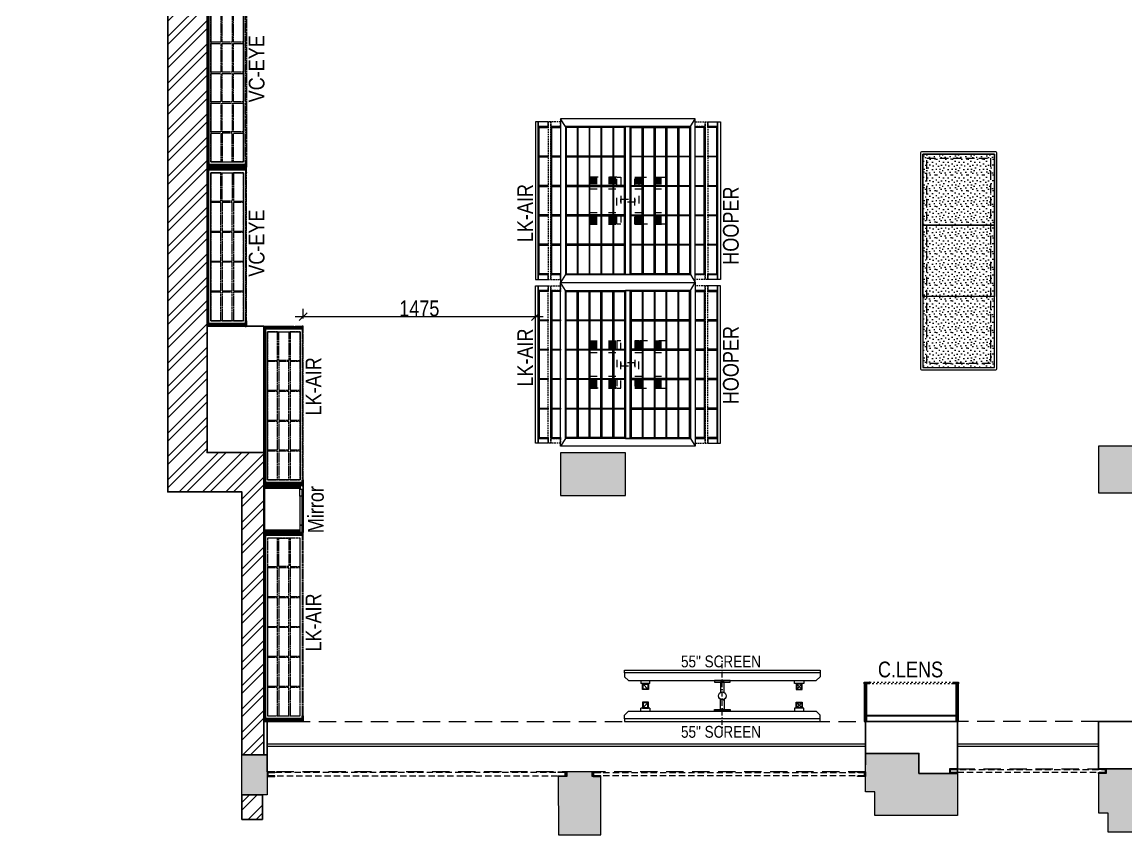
# Model space of a CAD drawing. Header units: millimetres. Extents: x 1319238 to 1329833, y 35232 to 45823.
# Drawn here: x 1319268 to 1326278, y 35690 to 40852 of the extents above; entities that cross this region are included whole.
import ezdxf

# ---------------------------------------------------------------- set-up
doc = ezdxf.new("R2010")
doc.units = ezdxf.units.MM
doc.header["$LTSCALE"] = 40
for name, pattern in [('a_p6_plan_L18$0$HIDDEN', [0.375, 0.25, -0.125]), ('ACAD_ISO03W100', [30, 12, -18]), ('CONTINOUS', [0]), ('DASHDOT2', [0.5, 0.25, -0.125, 0, -0.125]), ('HIDDEN2', [0.1875, 0.125, -0.0625]), ('HIDDENX2', [0.75, 0.5, -0.25])]:
    doc.linetypes.add(name, pattern=pattern)
doc.layers.add('A-CARPET AREA', color=3, linetype='CONTINOUS', lineweight=0, true_color=0x0aff0a)
for name, color, linetype, lineweight in [('A-shutter', 8, 'Continuous', 18), ('beam', 90, 'Continuous', 9), ('Column', 243, 'Continuous', 9), ('column hatch', 5, 'Continuous', 0), ('Glass-FrontGlazing', 150, 'Continuous', 20), ('HIDDEN LINE', 177, 'Continuous', 0), ('LENS-DIM', 252, 'Continuous', 5), ('LENS-HATCH', 251, 'Continuous', 5), ('LENS-PARTITION', 21, 'Continuous', 25), ('LENS-TEXT', 31, 'Continuous', 5), ('LENS_TEXT', 31, 'Continuous', 5), ('LK-EQPMT', 3, 'Continuous', 18), ('LK-FF&E FLOOR', 1, 'Continuous', 9), ('LK-FF&E WALL', 1, 'Continuous', 9), ('LK-IT', 3, 'Continuous', 18), ('LN-ELEVATION-1', 81, 'Continuous', 13), ('LN-ELEVATION-2', 103, 'Continuous', 20), ('LN-ELEVATION-3', 125, 'a_p6_plan_L18$0$HIDDEN', 18), ('LN-ELEVATION-4', 145, 'Continuous', 13), ('LN-ELEVATION-5', 167, 'Continuous', 5), ('LN-HATCH', 251, 'Continuous', 0), ('PLANO-TXT', 252, 'Continuous', 5), ('rolling shutter', 1, 'Continuous', 5)]:
    doc.layers.add(name, color=color, linetype=linetype, lineweight=lineweight)
doc.layers.add('A-WALL', color=1, linetype='Continuous')
doc.styles.add('LK TXT', font='Gill Sans MT Condensed Regular.ttf')
doc.styles.get("Standard").update_dxf_attribs({"font": 'Gill Sans MT Condensed Regular.ttf', "height": 100})
doc.dimstyles.new('100MM', dxfattribs={"dimtxt": 100, "dimasz": 50, "dimexe": 50, "dimexo": 50, "dimtad": 1, "dimdec": 0, "dimtxsty": 'Standard', "dimblk": 'OBLIQUE', "dimcen": 2.5, "dimdle": 50, "dimclrd": 256, "dimclre": 256, "dimclrt": 1, "dimadec": 0, "dimazin": 0, "dimtfac": 1, "dimtdec": 0, "dimtmove": 0, "dimatfit": 3, "dimfxl": 50, "dimlwd": -1, "dimlwe": -1, "dimarcsym": 0})
pattern_1 = [(45, (7858054.0837, 3504049.203), (-4.4901280605, 4.4901280605), [])]
pattern_2 = [(45, (7858558.917, 3503823.203), (-4.4901280605, 4.4901280605), [])]
pattern_3 = [(45, (3990327.2935, 1709214.6916), (-4.4901280605, 4.4901280605), [])]

# ---------------------------------------------------------------- blocks, each defined once
blk = doc.blocks.new('*U52')
at = {"layer": 'A-shutter', "color": 5, "ltscale": 10}
for points in [[(41034826.3, -1561539.2), (41034826.3, -1561544.2), (41034781.3, -1561544.2), (41034781.3, -1561564.2), (41034826.3, -1561564.2), (41034826.3, -1561569.2), (41034776.3, -1561569.2), (41034776.3, -1561539.2)], [(41036455.2, -1561539.2), (41036455.2, -1561544.2), (41036500.2, -1561544.2), (41036500.2, -1561564.2), (41036455.2, -1561564.2), (41036455.2, -1561569.2), (41036505.2, -1561569.2), (41036505.2, -1561539.2)]]:
    blk.add_lwpolyline(points, close=True, dxfattribs=at)
at = {"layer": 'A-shutter', "color": 5, "linetype": 'HIDDENX2', "ltscale": 2, "true_color": 0x0505ff}
blk.add_lwpolyline([(41034781.3, -1561544.2), (41034781.3, -1561564.2), (41036500.2, -1561564.2), (41036500.2, -1561544.2)], close=True, dxfattribs=at)
blk = doc.blocks.new('*U53')
at = {"layer": 'A-shutter', "color": 5, "ltscale": 10}
for points in [[(41034826.3, -1561539.2), (41034826.3, -1561544.2), (41034781.3, -1561544.2), (41034781.3, -1561564.2), (41034826.3, -1561564.2), (41034826.3, -1561569.2), (41034776.3, -1561569.2), (41034776.3, -1561539.2)], [(41036625.1, -1561539.2), (41036625.1, -1561544.2), (41036670.1, -1561544.2), (41036670.1, -1561564.2), (41036625.1, -1561564.2), (41036625.1, -1561569.2), (41036675.1, -1561569.2), (41036675.1, -1561539.2)]]:
    blk.add_lwpolyline(points, close=True, dxfattribs=at)
at = {"layer": 'A-shutter', "color": 5, "linetype": 'HIDDENX2', "ltscale": 2, "true_color": 0x0505ff}
blk.add_lwpolyline([(41034781.3, -1561544.2), (41034781.3, -1561564.2), (41036670.1, -1561564.2), (41036670.1, -1561544.2)], close=True, dxfattribs=at)
blk = doc.blocks.new('*U54')
at = {"layer": 'A-shutter', "color": 5, "ltscale": 10}
for points in [[(41034826.3, -1561539.2), (41034826.3, -1561544.2), (41034781.3, -1561544.2), (41034781.3, -1561564.2), (41034826.3, -1561564.2), (41034826.3, -1561569.2), (41034776.3, -1561569.2), (41034776.3, -1561539.2)], [(41035721.3, -1561539.2), (41035721.3, -1561544.2), (41035766.3, -1561544.2), (41035766.3, -1561564.2), (41035721.3, -1561564.2), (41035721.3, -1561569.2), (41035771.3, -1561569.2), (41035771.3, -1561539.2)]]:
    blk.add_lwpolyline(points, close=True, dxfattribs=at)
at = {"layer": 'A-shutter', "color": 5, "linetype": 'HIDDENX2', "ltscale": 2, "true_color": 0x0505ff}
blk.add_lwpolyline([(41034781.3, -1561544.2), (41034781.3, -1561564.2), (41035766.3, -1561564.2), (41035766.3, -1561544.2)], close=True, dxfattribs=at)
blk = doc.blocks.new('A$Cdd6ceb42')
at = {"layer": 'column hatch'}
h = blk.add_hatch(color=8, dxfattribs=at)
h.dxf.hatch_style = 1
h.paths.add_polyline_path([(-3730, -3485), (-3240, -3485), (-3240, -3760), (-3730, -3760)])
h.paths.add_polyline_path([(-6732.9, -7062), (-7145, -7062), (-7145, -7332.9), (-6732.9, -7332.9)])
h.paths.add_polyline_path([(-3390, -7020), (-3730, -7020), (-3730, -7315), (-3390, -7315)])
h.paths.add_polyline_path([(-3409.1, -9467.4), (-3409.9, -9097.4), (-3459.9, -9097.5), (-3460, -9067.5), (-3679.9, -9067.5), (-3679.9, -9097.5), (-3729.9, -9097.5), (-3729.4, -9348.1), (-3669.4, -9347.9), (-3669.1, -9467.9)])
h.paths.add_polyline_path([(-5210, -8970), (-4870, -8970), (-4870, -9097.5), (-4625, -9097.5), (-4625, -9365), (-5150, -9365), (-5150, -9215), (-5210, -9215)])
h.paths.add_polyline_path([(-6888.9, -9487.4), (-6888.9, -9117.4), (-6944.7, -9117.6), (-6944.8, -9087.5), (-7104.8, -9087.9), (-7104.7, -9117.9), (-7159.7, -9118), (-7158.9, -9488)])
h.paths.add_polyline_path([(-280, -8920), (0, -8920), (0, -9160), (-280, -9160)])
h.paths.add_polyline_path([(-9169.1, -8980.3), (-9009.5, -8980.3), (-9009.5, -9234), (-9169.1, -9234)])
h.paths.add_polyline_path([(-3730, -350), (-3450, -350), (-3450, 0), (-3730, 0)])
at = {"layer": 'LN-HATCH'}
h = blk.add_hatch(dxfattribs=at)
h.set_pattern_fill('ANSI32', color=256, scale=11, angle=180)
h.set_pattern_definition([(225, (-1439691.43, -47000.38), (74.087113, -74.087113), []), (225, (-1439740.82, -47000.38), (74.087113, -74.087113), [])])
h.paths.add_polyline_path([(0, -8920), (0, 0), (-3450, 0), (-3450, -250), (-240, -250), (-240, -8920)])
h.paths.add_polyline_path([(-3730, 0), (-4900, 0), (-4900, 645), (-10565, 645), (-10565, -385), (-10295, -385), (-10295, 395), (-5150, 395), (-5150, -250), (-3730, -250)])
h.paths.add_polyline_path([(-10295, -1255), (-10565, -1255), (-10565, -385), (-10295, -385)])
h.paths.add_polyline_path([(-10295, -2805), (-10295, -3550), (-9390, -3550), (-9390, -7060), (-9030, -7060), (-9030, -8980), (-9169.1, -8980), (-9169.1, -7310), (-9640, -7310), (-9640, -3800), (-10565, -3800), (-10565, -2805)])
h.paths.add_polyline_path([(-9039.1, -9389), (-9169.1, -9389), (-9169.1, -9234), (-9039.1, -9234)])
h.paths.add_polyline_path([(-250, -9160), (0, -9160), (0, -9450), (-250, -9450)])
at = {"layer": 'A-WALL'}
for points in [[(-10295, -2805), (-10295, -3550), (-9390, -3550), (-9390, -7060), (-9030, -7060), (-9030, -8980), (-9169.1, -8980), (-9169.1, -7310), (-9640, -7310), (-9640, -3800), (-10565, -3800), (-10565, -2805)], [(-9039.1, -9389), (-9169.1, -9389), (-9169.1, -9234), (-9039.1, -9234)]]:
    blk.add_lwpolyline(points, close=True, dxfattribs=at)
at = {"layer": 'beam', "linetype": 'a_p6_plan_L18$0$HIDDEN', "lineweight": 5, "ltscale": 11}
for points in [[(-5210, -9087.7), (-9009.5, -9087.7), (-9009.5, -8767.5), (-5210, -8767.5)], [(-3729.9, -8767.5), (-4625, -8767.5), (-4625, -9067.5), (-3729.9, -9067.5)]]:
    blk.add_lwpolyline(points, close=True, dxfattribs=at)
at = {"layer": 'Column'}
for points in [[(-6732.9, -7062), (-7145, -7062), (-7145, -7332.9), (-6732.9, -7332.9)], [(-3390, -7020), (-3730, -7020), (-3730, -7315), (-3390, -7315)], [(-5210, -8970), (-4870, -8970), (-4870, -9097.5), (-4625, -9097.5), (-4625, -9365), (-5150, -9365), (-5150, -9215), (-5210, -9215)], [(-9169.1, -8980.3), (-9009.5, -8980.3), (-9009.5, -9234), (-9169.1, -9234)], [(-6888.9, -9487.4), (-6888.9, -9117.4), (-6944.7, -9117.6), (-6944.8, -9087.5), (-7104.8, -9087.9), (-7104.7, -9117.9), (-7159.7, -9118), (-7158.9, -9488)], [(-3409.1, -9467.4), (-3409.9, -9097.4), (-3459.9, -9097.5), (-3460, -9067.5), (-3679.9, -9067.5), (-3679.9, -9097.5), (-3729.9, -9097.5), (-3729.4, -9348.1), (-3669.4, -9347.9), (-3669.1, -9467.9)]]:
    blk.add_lwpolyline(points, close=True, dxfattribs=at)
at = {"layer": 'LENS-PARTITION'}
for points in [[(-9009.5, -8980.3), (-9030, -8980.3), (-9030, -8767.5), (-9009.5, -8767.5)], [(-4625, -9097.5), (-4625, -8767.5), (-5210, -8767.5), (-5210, -8970), (-4870, -8970), (-4870, -9097.5)], [(-3410, -8767.5), (-3729.9, -8767.5), (-3729.9, -9067.5), (-3410, -9067.5)]]:
    blk.add_lwpolyline(points, close=True, dxfattribs=at)
at = {"layer": 'rolling shutter', "color": 2, "rotation": 180}
blk.add_blockref('*U53', (41027665.6, -1570656.7), dxfattribs=at)
at = {"layer": 'rolling shutter', "color": 2, "xscale": -1, "rotation": 180}
for name, p in [('*U52', (-41041715.2, -1570656.7)), ('*U54', (-41039451.3, -1570636.7))]:
    blk.add_blockref(name, p, dxfattribs=at)
blk = doc.blocks.new('VC 1200')
at = {"layer": 'LN-HATCH', "ltscale": 0.5}
h = blk.add_hatch(dxfattribs=at)
h.set_pattern_fill('ANSI31', color=256, scale=2)
h.set_pattern_definition([(45, (3760859.753, 1795248.936), (-4.490128061, 4.490128061), [])])
h.paths.add_polyline_path([(-1200, 250), (-1200, 60), (-1194, 60), (-1194, 50), (-1200, 50), (-1200, 6), (-1182, 6), (-1182, 250)])
h = blk.add_hatch(dxfattribs=at)
h.set_pattern_fill('ANSI31', color=256, scale=2)
h.set_pattern_definition(pattern_1)
h.paths.add_polyline_path([(0, 250), (0, 60), (-6, 60), (-6, 50), (0, 50), (0, 6), (-18, 6), (-18, 250)])
h = blk.add_hatch(dxfattribs=at)
h.set_pattern_fill('ANSI31', color=256, scale=2)
h.set_pattern_definition([(45, (7858047.0837, 3504049.203), (-4.4901280605, 4.4901280605), [])])
h.paths.add_polyline_path([(-1165, 6), (-1165, 0), (-1200, 0), (-1200, 6)])
h = blk.add_hatch(dxfattribs=at)
h.set_pattern_fill('ANSI31', color=256, scale=2)
h.set_pattern_definition(pattern_1)
h.paths.add_polyline_path([(-28, 6), (-28, 0), (0, 0), (0, 6)])
at = {"layer": 'LN-ELEVATION-1', "ltscale": 0.5}
for points in [[(-1200, 250), (-1200, 60), (-1194, 60), (-1194, 50), (-1200, 50), (-1200, 6), (-1182, 6), (-1182, 250)], [(-18, 238), (-1182, 238), (-1182, 244), (-18, 244)], [(0, 250), (0, 60), (-6, 60), (-6, 50), (0, 50), (0, 6), (-18, 6), (-18, 250)], [(-1165, 6), (-1165, 0), (-1200, 0), (-1200, 6)], [(-35, 6), (-35, 0), (0, 0), (0, 6)]]:
    blk.add_lwpolyline(points, close=True, dxfattribs=at)
at = {"layer": 'LN-ELEVATION-3', "ltscale": 0.5}
for p, q in [((-1182, 250), (-18, 250)), ((-1165, 6), (-35, 6)), ((-35, 0), (-1165, 0))]:
    blk.add_line(p, q, dxfattribs=at)
for points in [[(-1165, 226), (-35, 226), (-35, 18), (-1165, 18)], [(-1165, 226), (-983.3, 226), (-983.3, 162), (-1165, 162)], [(-975.3, 226), (-793.7, 226), (-793.7, 162), (-975.3, 162)], [(-785.7, 226), (-604, 226), (-604, 162), (-785.7, 162)], [(-596, 226), (-414.3, 226), (-414.3, 162), (-596, 162)], [(-406.3, 226), (-224.7, 226), (-224.7, 162), (-406.3, 162)], [(-216.7, 226), (-35, 226), (-35, 162), (-216.7, 162)], [(-1165, 90), (-983.3, 90), (-983.3, 154), (-1165, 154)], [(-975.3, 154), (-793.7, 154), (-793.7, 90), (-975.3, 90)], [(-785.7, 154), (-604, 154), (-604, 90), (-785.7, 90)], [(-596, 154), (-414.3, 154), (-414.3, 90), (-596, 90)], [(-406.3, 154), (-224.7, 154), (-224.7, 90), (-406.3, 90)], [(-216.7, 154), (-35, 154), (-35, 90), (-216.7, 90)], [(-1165, 82), (-983.3, 82), (-983.3, 18), (-1165, 18)], [(-975.3, 82), (-793.7, 82), (-793.7, 18), (-975.3, 18)], [(-785.7, 82), (-604, 82), (-604, 18), (-785.7, 18)], [(-596, 82), (-414.3, 82), (-414.3, 18), (-596, 18)], [(-406.3, 82), (-224.7, 82), (-224.7, 18), (-406.3, 18)], [(-216.7, 82), (-35, 82), (-35, 18), (-216.7, 18)]]:
    blk.add_lwpolyline(points, close=True, dxfattribs=at)
blk = doc.blocks.new('MIRROR')
at = {"layer": 'LN-HATCH', "ltscale": 0.5}
h = blk.add_hatch(dxfattribs=at)
h.set_pattern_fill('ANSI31', color=256, scale=2)
h.set_pattern_definition([(45, (4060433.7416, 1708720.787), (-4.4901280605, 4.4901280605), [])])
h.paths.add_polyline_path([(212.9, 101.3), (230.9, 101.3), (230.9, -127.7), (212.9, -127.7)])
h.paths.add_polyline_path([(230.9, 95.3), (494.9, 95.3), (494.9, 101.3), (230.9, 101.3)])
h.paths.add_polyline_path([(512.9, 101.3), (494.9, 101.3), (494.9, -127.7), (512.9, -127.7)])
at = {"layer": 'Defpoints'}
blk.add_lwpolyline([(512.9, 101.3), (212.9, 101.3), (212.9, -148.7), (512.9, -148.7)], close=True, dxfattribs=at)
at = {"layer": 'LN-ELEVATION-1'}
for points in [[(212.9, 101.3), (230.9, 101.3), (230.9, -127.7), (212.9, -127.7)], [(230.9, 95.3), (494.9, 95.3), (494.9, 101.3), (230.9, 101.3)], [(512.9, 101.3), (494.9, 101.3), (494.9, -127.7), (512.9, -127.7)], [(259.9, -141.7), (259.9, -127.7), (214.9, -127.7), (214.9, -148.7), (223.9, -148.7), (223.9, -147.2), (216.4, -147.2), (216.4, -141.7)], [(442.9, -141.7), (442.9, -127.7), (487.9, -127.7), (487.9, -148.7), (478.9, -148.7), (478.9, -147.2), (486.4, -147.2), (486.4, -141.7)], [(504.9, -148.7), (504.9, -147.2), (509.4, -147.2), (509.4, -129.2), (487.9, -129.2), (487.9, -127.7), (510.9, -127.7), (510.9, -148.7)]]:
    blk.add_lwpolyline(points, close=True, dxfattribs=at)
at = {"layer": 'LN-ELEVATION-2'}
blk.add_lwpolyline([(259.9, -141.7), (442.9, -141.7), (442.9, -127.7), (259.9, -127.7)], close=True, dxfattribs=at)
at = {"layer": 'LN-ELEVATION-2', "color": 4, "lineweight": 0}
blk.add_lwpolyline([(216.4, -141.7), (486.4, -141.7), (486.4, -147.2), (216.4, -147.2)], close=True, dxfattribs=at)
at = {"layer": 'LN-ELEVATION-4', "ltscale": 0.5}
blk.add_line((478.9, -148.7), (223.9, -148.7), dxfattribs=at)
blk = doc.blocks.new('VC 1010')
at = {"layer": 'LN-HATCH', "ltscale": 0.5}
h = blk.add_hatch(dxfattribs=at)
h.set_pattern_fill('ANSI31', color=256, scale=2)
h.set_pattern_definition([(45, (3761554.586, 1795022.936), (-4.490128061, 4.490128061), [])])
h.paths.add_polyline_path([(-505.2, 24), (-505.2, -166), (-499.2, -166), (-499.2, -176), (-505.2, -176), (-505.2, -220), (-487.2, -220), (-487.2, 24)])
h = blk.add_hatch(dxfattribs=at)
h.set_pattern_fill('ANSI31', color=256, scale=2)
h.set_pattern_definition(pattern_2)
h.paths.add_polyline_path([(504.8, 24), (504.8, -166), (498.8, -166), (498.8, -176), (504.8, -176), (504.8, -220), (486.8, -220), (486.8, 24)])
h = blk.add_hatch(dxfattribs=at)
h.set_pattern_fill('ANSI31', color=256, scale=2)
h.set_pattern_definition([(45, (7858741.917, 3503823.203), (-4.4901280605, 4.4901280605), [])])
h.paths.add_polyline_path([(-470.2, -220), (-470.2, -226), (-505.2, -226), (-505.2, -220)])
h = blk.add_hatch(dxfattribs=at)
h.set_pattern_fill('ANSI31', color=256, scale=2)
h.set_pattern_definition(pattern_2)
h.paths.add_polyline_path([(476.8, -220), (476.8, -226), (511.8, -226), (511.8, -220)])
at = {"layer": 'LN-ELEVATION-1', "ltscale": 0.5}
for points in [[(-505.2, 24), (-505.2, -166), (-499.2, -166), (-499.2, -176), (-505.2, -176), (-505.2, -220), (-487.2, -220), (-487.2, 24)], [(486.8, 12), (-487.2, 12), (-487.2, 18), (486.8, 18)], [(504.8, 24), (504.8, -166), (498.8, -166), (498.8, -176), (504.8, -176), (504.8, -220), (486.8, -220), (486.8, 24)], [(-470.2, -220), (-470.2, -226), (-505.2, -226), (-505.2, -220)], [(469.8, -220), (469.8, -226), (504.8, -226), (504.8, -220)]]:
    blk.add_lwpolyline(points, close=True, dxfattribs=at)
at = {"layer": 'LN-ELEVATION-2', "ltscale": 0.5}
blk.add_lwpolyline([(470.2, 0), (-470.2, 0), (-470.2, -208), (470.2, -208)], close=True, dxfattribs=at)
at = {"layer": 'LN-ELEVATION-3', "ltscale": 0.5}
for p, q in [((-487.2, 24), (486.8, 24)), ((-470.2, -220), (469.8, -220)), ((469.8, -226), (-470.2, -226))]:
    blk.add_line(p, q, dxfattribs=at)
for points in [[(-470.2, 0), (-288.5, 0), (-288.5, -64), (-470.2, -64)], [(-280.5, 0), (-98.8, 0), (-98.8, -64), (-280.5, -64)], [(-90.8, 0), (90.8, 0), (90.8, -64), (-90.8, -64)], [(98.8, 0), (280.5, 0), (280.5, -64), (98.8, -64)], [(288.5, 0), (470.2, 0), (470.2, -64), (288.5, -64)], [(-470.2, -136), (-288.5, -136), (-288.5, -72), (-470.2, -72)], [(-280.5, -72), (-98.8, -72), (-98.8, -136), (-280.5, -136)], [(-90.8, -72), (90.8, -72), (90.8, -136), (-90.8, -136)], [(98.8, -72), (280.5, -72), (280.5, -136), (98.8, -136)], [(288.5, -72), (470.2, -72), (470.2, -136), (288.5, -136)], [(-470.2, -144), (-288.5, -144), (-288.5, -208), (-470.2, -208)], [(-280.5, -144), (-98.8, -144), (-98.8, -208), (-280.5, -208)], [(-90.8, -144), (90.8, -144), (90.8, -208), (-90.8, -208)], [(98.8, -144), (280.5, -144), (280.5, -208), (98.8, -208)], [(288.5, -144), (470.2, -144), (470.2, -208), (288.5, -208)]]:
    blk.add_lwpolyline(points, close=True, dxfattribs=at)
blk = doc.blocks.new('ffgd')
at = {"layer": 'LN-ELEVATION-4', "linetype": 'ACAD_ISO03W100', "ltscale": 0.1}
blk.add_lwpolyline([(0, 47.3), (0, -41.5), (-20, -41.5), (-20, 47.3)], close=True, dxfattribs=at)
at = {"layer": 'LN-ELEVATION-5', "linetype": 'ACAD_ISO03W100', "ltscale": 0.1}
for p, q in [((-159.9, 246.9), (-159.9, 47.3)), ((-159.7, 246.9), (-159.7, 47.3)), ((-159.4, 246.9), (-159.4, 47.3)), ((-159, 246.9), (-159, 47.3)), ((-158.5, 246.9), (-158.5, 47.3)), ((-157.9, 246.9), (-157.9, 47.3)), ((-157.1, 246.9), (-157.1, 47.3)), ((-156.1, 246.9), (-156.1, 47.3)), ((-154.1, 246.9), (-154.1, 47.3)), ((-151.1, 246.9), (-151.1, 47.3)), ((-146.1, 246.9), (-146.1, 47.3)), ((-141.1, 246.9), (-141.1, 47.3)), ((-135.1, 246.9), (-135.1, 47.3)), ((-128.1, 246.9), (-128.1, 47.3)), ((-120.1, 246.9), (-120.1, 47.3)), ((-111.1, 246.9), (-111.1, 47.3)), ((-102.1, 246.9), (-102.1, 47.3)), ((-85, 246.9), (-85, 47.3)), ((65, 246.9), (65, 47.3)), ((82.1, 246.9), (82.1, 47.3)), ((91.1, 246.9), (91.1, 47.3)), ((100.1, 246.9), (100.1, 47.3)), ((108.1, 246.9), (108.1, 47.3)), ((115.1, 246.9), (115.1, 47.3)), ((121.1, 246.9), (121.1, 47.3)), ((126.1, 246.9), (126.1, 47.3)), ((131.1, 246.9), (131.1, 47.3)), ((134.1, 246.9), (134.1, 47.3)), ((136.1, 246.9), (136.1, 47.3)), ((137.1, 246.9), (137.1, 47.3)), ((137.9, 246.9), (137.9, 47.3)), ((138.5, 246.9), (138.5, 47.3)), ((139, 246.9), (139, 47.3)), ((139.4, 246.9), (139.4, 47.3)), ((139.7, 246.9), (139.7, 47.3)), ((139.9, 246.9), (139.9, 47.3)), ((-159.9, -41.5), (-159.9, -241.1)), ((-159.7, -41.5), (-159.7, -241.1)), ((-159.4, -41.5), (-159.4, -241.1)), ((-159, -41.5), (-159, -241.1)), ((-158.5, -41.5), (-158.5, -241.1)), ((-157.9, -41.5), (-157.9, -241.1)), ((-157.1, -41.5), (-157.1, -241.1)), ((-156.1, -41.5), (-156.1, -241.1)), ((-154.1, -41.5), (-154.1, -241.1)), ((-151.1, -41.5), (-151.1, -241.1)), ((-146.1, -41.5), (-146.1, -241.1)), ((-141.1, -41.5), (-141.1, -241.1)), ((-135.1, -41.5), (-135.1, -241.1)), ((-128.1, -41.5), (-128.1, -241.1)), ((-120.1, -41.5), (-120.1, -241.1)), ((-111.1, -41.5), (-111.1, -241.1)), ((-102.1, -41.5), (-102.1, -241.1)), ((-85, -41.5), (-85, -241.1)), ((65, -41.5), (65, -241.1)), ((82.1, -41.5), (82.1, -241.1)), ((91.1, -41.5), (91.1, -241.1)), ((100.1, -41.5), (100.1, -241.1)), ((108.1, -41.5), (108.1, -241.1)), ((115.1, -41.5), (115.1, -241.1)), ((121.1, -41.5), (121.1, -241.1)), ((126.1, -41.5), (126.1, -241.1)), ((131.1, -41.5), (131.1, -241.1)), ((134.1, -41.5), (134.1, -241.1)), ((136.1, -41.5), (136.1, -241.1)), ((137.1, -41.5), (137.1, -241.1)), ((137.9, -41.5), (137.9, -241.1)), ((138.5, -41.5), (138.5, -241.1)), ((139, -41.5), (139, -241.1)), ((139.4, -41.5), (139.4, -241.1)), ((139.7, -41.5), (139.7, -241.1)), ((139.9, -41.5), (139.9, -241.1))]:
    blk.add_line(p, q, dxfattribs=at)
for points in [[(140, 73), (140, 246.9), (-160, 246.9), (-160, 73)], [(140, -67.1), (140, -241.1), (-160, -241.1), (-160, -67.1)]]:
    blk.add_lwpolyline(points, dxfattribs=at)
for points in [[(140, 73), (140, 47.3), (-160, 47.3), (-160, 73)], [(140, -41.5), (140, -67.1), (-160, -67.1), (-160, -41.5)]]:
    blk.add_lwpolyline(points, close=True, dxfattribs=at)
blk = doc.blocks.new('EURO 1040 x 1175')
at = {"layer": 'LN-ELEVATION-1'}
for points in [[(-470, -327.4), (470, -327.4), (470, 467.6), (-470, 467.6)], [(-470, 85.1), (470, 85.1), (470, 467.6), (-470, 467.6)], [(-283.2, 85.1), (-277.2, 85.1), (-277.2, 467.6), (-283.2, 467.6)], [(-96.4, 85.1), (-90.4, 85.1), (-90.4, 467.6), (-96.4, 467.6)], [(90.4, 85.1), (96.4, 85.1), (96.4, 467.6), (90.4, 467.6)], [(277.2, 85.1), (283.2, 85.1), (283.2, 467.6), (277.2, 467.6)], [(-470, 386.6), (-283.2, 386.6), (-283.2, 392.6), (-470, 392.6)], [(-277.2, 386.6), (-96.4, 386.6), (-96.4, 392.6), (-277.2, 392.6)], [(-90.4, 386.6), (90.4, 386.6), (90.4, 392.6), (-90.4, 392.6)], [(96.4, 386.6), (277.2, 386.6), (277.2, 392.6), (96.4, 392.6)], [(283.2, 386.6), (470, 386.6), (470, 392.6), (283.2, 392.6)], [(-470, 311.2), (-283.2, 311.2), (-283.2, 317.2), (-470, 317.2)], [(-277.2, 311.2), (-96.4, 311.2), (-96.4, 317.2), (-277.2, 317.2)], [(-90.4, 311.2), (90.4, 311.2), (90.4, 317.2), (-90.4, 317.2)], [(96.4, 311.2), (277.2, 311.2), (277.2, 317.2), (96.4, 317.2)], [(283.2, 311.2), (470, 311.2), (470, 317.2), (283.2, 317.2)], [(-470, 235.8), (-283.2, 235.8), (-283.2, 241.8), (-470, 241.8)], [(-277.2, 235.8), (-96.4, 235.8), (-96.4, 241.8), (-277.2, 241.8)], [(-90.4, 235.8), (90.4, 235.8), (90.4, 241.8), (-90.4, 241.8)], [(96.4, 235.8), (277.2, 235.8), (277.2, 241.8), (96.4, 241.8)], [(283.2, 235.8), (470, 235.8), (470, 241.8), (283.2, 241.8)], [(-470, 160.4), (-283.2, 160.4), (-283.2, 166.4), (-470, 166.4)], [(-277.2, 160.4), (-96.4, 160.4), (-96.4, 166.4), (-277.2, 166.4)], [(-90.4, 160.4), (90.4, 160.4), (90.4, 166.4), (-90.4, 166.4)], [(96.4, 160.4), (277.2, 160.4), (277.2, 166.4), (96.4, 166.4)], [(283.2, 160.4), (470, 160.4), (470, 166.4), (283.2, 166.4)], [(-470, 85.1), (470, 85.1), (470, 55.1), (-470, 55.1)], [(-470, 55.1), (470, 55.1), (470, -327.4), (-470, -327.4)], [(-283.2, 55.1), (-277.2, 55.1), (-277.2, -327.4), (-283.2, -327.4)], [(-96.4, 55.1), (-90.4, 55.1), (-90.4, -327.4), (-96.4, -327.4)], [(90.4, 55.1), (96.4, 55.1), (96.4, -327.4), (90.4, -327.4)], [(277.2, 55.1), (283.2, 55.1), (283.2, -327.4), (277.2, -327.4)], [(-470, -20.3), (-283.2, -20.3), (-283.2, -26.3), (-470, -26.3)], [(-277.2, -20.3), (-96.4, -20.3), (-96.4, -26.3), (-277.2, -26.3)], [(-90.4, -20.3), (90.4, -20.3), (90.4, -26.3), (-90.4, -26.3)], [(96.4, -20.3), (277.2, -20.3), (277.2, -26.3), (96.4, -26.3)], [(283.2, -20.3), (470, -20.3), (470, -26.3), (283.2, -26.3)], [(-470, -95.7), (-283.2, -95.7), (-283.2, -101.7), (-470, -101.7)], [(-277.2, -95.7), (-96.4, -95.7), (-96.4, -101.7), (-277.2, -101.7)], [(-90.4, -95.7), (90.4, -95.7), (90.4, -101.7), (-90.4, -101.7)], [(96.4, -95.7), (277.2, -95.7), (277.2, -101.7), (96.4, -101.7)], [(283.2, -95.7), (470, -95.7), (470, -101.7), (283.2, -101.7)], [(-470, -171.1), (-283.2, -171.1), (-283.2, -177.1), (-470, -177.1)], [(-277.2, -171.1), (-96.4, -171.1), (-96.4, -177.1), (-277.2, -177.1)], [(-90.4, -171.1), (90.4, -171.1), (90.4, -177.1), (-90.4, -177.1)], [(96.4, -171.1), (277.2, -171.1), (277.2, -177.1), (96.4, -177.1)], [(283.2, -171.1), (470, -171.1), (470, -177.1), (283.2, -177.1)], [(-470, -246.4), (-283.2, -246.4), (-283.2, -252.4), (-470, -252.4)], [(-277.2, -246.4), (-96.4, -246.4), (-96.4, -252.4), (-277.2, -252.4)], [(-90.4, -246.4), (90.4, -246.4), (90.4, -252.4), (-90.4, -252.4)], [(96.4, -246.4), (277.2, -246.4), (277.2, -252.4), (96.4, -252.4)], [(283.2, -246.4), (470, -246.4), (470, -252.4), (283.2, -252.4)]]:
    blk.add_lwpolyline(points, close=True, dxfattribs=at)
for points in [[(-283.2, 461.6), (-464, 461.6), (-464, 317.2)], [(-96.4, 461.6), (-277.2, 461.6)], [(90.4, 461.6), (-90.4, 461.6)], [(277.2, 461.6), (96.4, 461.6)], [(464, 317.2), (464, 461.6), (283.2, 461.6)], [(-464, 311.2), (-464, 241.8)], [(464, 241.8), (464, 311.2)], [(-464, 235.8), (-464, 166.4)], [(464, 166.4), (464, 235.8)], [(-464, 160.4), (-464, 91.1), (-283.2, 91.1)], [(283.2, 91.1), (464, 91.1), (464, 160.4)], [(-277.2, 91.1), (-96.4, 91.1)], [(-90.4, 91.1), (90.4, 91.1)], [(96.4, 91.1), (277.2, 91.1)], [(-464, -20.3), (-464, 49.1), (-283.2, 49.1)], [(-277.2, 49.1), (-96.4, 49.1)], [(-90.4, 49.1), (90.4, 49.1)], [(96.4, 49.1), (277.2, 49.1)], [(283.2, 49.1), (464, 49.1), (464, -20.3)], [(-464, -95.7), (-464, -26.3)], [(464, -26.3), (464, -95.7)], [(-464, -171.1), (-464, -101.7)], [(464, -101.7), (464, -171.1)], [(-283.2, -321.4), (-464, -321.4), (-464, -177.1)], [(464, -177.1), (464, -321.4), (283.2, -321.4)], [(-96.4, -321.4), (-277.2, -321.4)], [(90.4, -321.4), (-90.4, -321.4)], [(277.2, -321.4), (96.4, -321.4)]]:
    blk.add_lwpolyline(points, dxfattribs=at)
at = {"layer": 'LN-ELEVATION-2'}
blk.add_lwpolyline([(-520, -357.4), (520, -357.4), (520, 497.6), (-520, 497.6)], close=True, dxfattribs=at)
for points in [[(-470, 467.6), (-520, 497.6)], [(470, 467.6), (520, 497.6)], [(-470, -327.4), (-520, -357.4)], [(470, -327.4), (520, -357.4)]]:
    blk.add_lwpolyline(points, dxfattribs=at)
at = {"layer": 'LN-ELEVATION-3'}
for points in [[(-500, 559.6), (500, 559.6), (500, 577.6), (-500, 577.6)], [(-500, 497.6), (-470, 497.6), (-470, 559.6), (-500, 559.6)], [(470, 497.6), (500, 497.6), (500, 559.6), (470, 559.6)], [(-500, -357.4), (-470, -357.4), (-470, -419.4), (-500, -419.4)], [(-500, -419.4), (500, -419.4), (500, -437.4), (-500, -437.4)], [(470, -357.4), (500, -357.4), (500, -419.4), (470, -419.4)]]:
    blk.add_lwpolyline(points, close=True, dxfattribs=at)
at = {"layer": 'LN-ELEVATION-4'}
for points in [[(-500, 639.6), (500, 639.6), (500, 657.6), (-500, 657.6)], [(-500, 577.6), (-470, 577.6), (-470, 639.6), (-500, 639.6)], [(470, 577.6), (500, 577.6), (500, 639.6), (470, 639.6)], [(-470, 497.6), (-464, 497.6), (-464, 559.6), (-470, 559.6)], [(-464, 553.6), (-283.2, 553.6), (-283.2, 559.6), (-464, 559.6)], [(-283.2, 497.6), (-277.2, 497.6), (-277.2, 559.6), (-283.2, 559.6)], [(-277.2, 553.6), (-96.4, 553.6), (-96.4, 559.6), (-277.2, 559.6)], [(-96.4, 497.6), (-90.4, 497.6), (-90.4, 559.6), (-96.4, 559.6)], [(-90.4, 553.6), (90.4, 553.6), (90.4, 559.6), (-90.4, 559.6)], [(90.4, 497.6), (96.4, 497.6), (96.4, 559.6), (90.4, 559.6)], [(96.4, 553.6), (277.2, 553.6), (277.2, 559.6), (96.4, 559.6)], [(277.2, 497.6), (283.2, 497.6), (283.2, 559.6), (277.2, 559.6)], [(283.2, 553.6), (464, 553.6), (464, 559.6), (283.2, 559.6)], [(464, 497.6), (470, 497.6), (470, 559.6), (464, 559.6)], [(-470, -357.4), (-464, -357.4), (-464, -419.4), (-470, -419.4)], [(-464, -413.4), (-283.2, -413.4), (-283.2, -419.4), (-464, -419.4)], [(-283.2, -357.4), (-277.2, -357.4), (-277.2, -419.4), (-283.2, -419.4)], [(-277.2, -413.4), (-96.4, -413.4), (-96.4, -419.4), (-277.2, -419.4)], [(-96.4, -357.4), (-90.4, -357.4), (-90.4, -419.4), (-96.4, -419.4)], [(-90.4, -413.4), (90.4, -413.4), (90.4, -419.4), (-90.4, -419.4)], [(90.4, -357.4), (96.4, -357.4), (96.4, -419.4), (90.4, -419.4)], [(96.4, -413.4), (277.2, -413.4), (277.2, -419.4), (96.4, -419.4)], [(277.2, -357.4), (283.2, -357.4), (283.2, -419.4), (277.2, -419.4)], [(283.2, -413.4), (464, -413.4), (464, -419.4), (283.2, -419.4)], [(464, -357.4), (470, -357.4), (470, -419.4), (464, -419.4)], [(-500, -437.4), (-470, -437.4), (-470, -499.4), (-500, -499.4)], [(470, -437.4), (500, -437.4), (500, -499.4), (470, -499.4)], [(-500, -499.4), (500, -499.4), (500, -517.4), (-500, -517.4)]]:
    blk.add_lwpolyline(points, close=True, dxfattribs=at)
at = {"layer": 'LN-ELEVATION-5'}
for points in [[(-470, 577.6), (-464, 577.6), (-464, 639.6), (-470, 639.6)], [(-464, 633.6), (-283.2, 633.6), (-283.2, 639.6), (-464, 639.6)], [(-283.2, 577.6), (-277.2, 577.6), (-277.2, 639.6), (-283.2, 639.6)], [(-277.2, 633.6), (-96.4, 633.6), (-96.4, 639.6), (-277.2, 639.6)], [(-96.4, 577.6), (-90.4, 577.6), (-90.4, 639.6), (-96.4, 639.6)], [(-90.4, 633.6), (90.4, 633.6), (90.4, 639.6), (-90.4, 639.6)], [(90.4, 577.6), (96.4, 577.6), (96.4, 639.6), (90.4, 639.6)], [(96.4, 633.6), (277.2, 633.6), (277.2, 639.6), (96.4, 639.6)], [(277.2, 577.6), (283.2, 577.6), (283.2, 639.6), (277.2, 639.6)], [(283.2, 633.6), (464, 633.6), (464, 639.6), (283.2, 639.6)], [(464, 577.6), (470, 577.6), (470, 639.6), (464, 639.6)], [(-470, -437.4), (-464, -437.4), (-464, -499.4), (-470, -499.4)], [(-283.2, -437.4), (-277.2, -437.4), (-277.2, -499.4), (-283.2, -499.4)], [(-96.4, -437.4), (-90.4, -437.4), (-90.4, -499.4), (-96.4, -499.4)], [(90.4, -437.4), (96.4, -437.4), (96.4, -499.4), (90.4, -499.4)], [(277.2, -437.4), (283.2, -437.4), (283.2, -499.4), (277.2, -499.4)], [(464, -437.4), (470, -437.4), (470, -499.4), (464, -499.4)], [(-464, -493.4), (-283.2, -493.4), (-283.2, -499.4), (-464, -499.4)], [(-277.2, -493.4), (-96.4, -493.4), (-96.4, -499.4), (-277.2, -499.4)], [(-90.4, -493.4), (90.4, -493.4), (90.4, -499.4), (-90.4, -499.4)], [(96.4, -493.4), (277.2, -493.4), (277.2, -499.4), (96.4, -499.4)], [(283.2, -493.4), (464, -493.4), (464, -499.4), (283.2, -499.4)]]:
    blk.add_lwpolyline(points, close=True, dxfattribs=at)
at = {"layer": 'LENS-DIM'}
blk.add_blockref('ffgd', (10, 67.1), dxfattribs=at)
blk = doc.blocks.new('_Oblique')
at = {"color": 0, "linetype": 'ByBlock', "lineweight": -2}
blk.add_line((-0.5, -0.5), (0.5, 0.5), dxfattribs=at)
blk = doc.blocks.new('*D56')
at = {"layer": 'A-CARPET AREA', "transparency": 16777216}
for p, q in [((1321003.1, 38981.4), (1322578.1, 38981.4)), ((1321053.1, 38970.3), (1321053.1, 39031.4)), ((1322528.1, 38970.3), (1322528.1, 39031.4))]:
    blk.add_line(p, q, dxfattribs=at)
at = {"layer": 'Defpoints', "color": 0, "transparency": 16777216}
for p in [(1322528.1, 38981.4), (1321053.1, 38920.3), (1322528.1, 38920.3)]:
    blk.add_point(p, dxfattribs=at)
at = {"layer": 'A-CARPET AREA', "transparency": 16777216, "xscale": 50, "yscale": 50, "zscale": 50, "rotation": 180}
blk.add_blockref('_Oblique', (1321053.1, 38981.4), dxfattribs=at)
at = {"layer": 'A-CARPET AREA', "transparency": 16777216, "xscale": 50, "yscale": 50, "zscale": 50}
blk.add_blockref('_Oblique', (1322528.1, 38981.4), dxfattribs=at)
at = {"layer": 'A-CARPET AREA', "color": 1, "transparency": 16777216, "insert": (1321790.6, 39033.2), "char_height": 100, "attachment_point": 5}
blk.add_mtext('1475', dxfattribs=at)
blk = doc.blocks.new('CLENS 600')
at = {"layer": 'LN-HATCH', "ltscale": 0.5}
h = blk.add_hatch(dxfattribs=at)
h.set_pattern_fill('ANSI31', color=256, scale=2)
h.set_pattern_definition(pattern_3)
h.paths.add_polyline_path([(-600, 0), (-582, 0), (-582, -240), (-600, -240)])
h = blk.add_hatch(dxfattribs=at)
h.set_pattern_fill('ANSI31', color=256, scale=2)
h.set_pattern_definition([(45, (3975657.573, 1709214.6916), (-4.490128061, 4.490128061), [])])
h.paths.add_polyline_path([(-18, 0), (0, 0), (0, -240), (-18, -240)])
h = blk.add_hatch(dxfattribs=at)
h.set_pattern_fill('ANSI31', color=256, scale=2)
h.set_pattern_definition([(45, (3990252.2935, 1709214.6916), (-4.4901280605, 4.4901280605), [])])
h.paths.add_polyline_path([(-582, -40), (-18, -40), (-18, -34), (-582, -34)])
h = blk.add_hatch(dxfattribs=at)
h.set_pattern_fill('ANSI31', color=256, scale=2)
h.set_pattern_definition(pattern_3)
h.paths.add_polyline_path([(-600, -250), (-565, -250), (-565, -240), (-600, -240)])
h = blk.add_hatch(dxfattribs=at)
h.set_pattern_fill('ANSI31', color=256, scale=2)
h.set_pattern_definition([(45, (3990177.2935, 1709214.6916), (-4.4901280605, 4.4901280605), [])])
h.paths.add_polyline_path([(-35, -250), (0, -250), (0, -240), (-35, -240)])
at = {"layer": 'HIDDEN LINE', "linetype": 'ACAD_ISO03W100', "ltscale": 0.02}
for p, q in [((-35, -240), (-565, -240)), ((-565, -250), (-35, -250))]:
    blk.add_line(p, q, dxfattribs=at)
at = {"layer": 'LN-ELEVATION-1', "ltscale": 0.5}
for points in [[(-600, 0), (-582, 0), (-582, -240), (-600, -240)], [(-18, 0), (0, 0), (0, -240), (-18, -240)], [(-582, -40), (-18, -40), (-18, -34), (-582, -34)], [(-600, -250), (-565, -250), (-565, -240), (-600, -240)], [(-35, -250), (0, -250), (0, -240), (-35, -240)]]:
    blk.add_lwpolyline(points, close=True, dxfattribs=at)
at = {"layer": 'LN-ELEVATION-4'}
blk.add_line((-18, 0), (-582, 0), dxfattribs=at)
blk = doc.blocks.new('55INCH')
at = {"layer": 'LK-EQPMT', "ltscale": 12}
for p, q in [((2111558.8, 1135690.5), (2111583.2, 1135690.5)), ((2111583.2, 1135690.5), (2111607.7, 1135666)), ((2111607.7, 1134473.9), (2111607.7, 1135666)), ((2111607.7, 1135587.9), (2111627.2, 1135587.9)), ((2111627.2, 1135529.3), (2111607.7, 1135529.3)), ((2111627.2, 1135587.9), (2111627.2, 1135529.3)), ((2111627.2, 1134610.6), (2111607.7, 1134610.6)), ((2111607.7, 1134552), (2111627.2, 1134552)), ((2111627.2, 1134610.6), (2111627.2, 1134552)), ((2111583.2, 1134449.5), (2111607.7, 1134473.9)), ((2111558.8, 1134449.5), (2111583.2, 1134449.5))]:
    blk.add_line(p, q, dxfattribs=at)
at = {"layer": 'LK-EQPMT'}
for p, q in [((2111661.6, 1135543.3), (2111631, 1135573.9)), ((2111661.6, 1135573.9), (2111631, 1135543.3)), ((2111661.6, 1134597.1), (2111631, 1134566.5))]:
    blk.add_line(p, q, dxfattribs=at)
at = {"layer": 'LK-EQPMT', "ltscale": 12}
blk.add_lwpolyline([(2111542.6, 1135690.5), (2111558.8, 1135690.5), (2111558.8, 1134449.5), (2111542.6, 1134449.5)], close=True, dxfattribs=at)
at = {"layer": 'LK-EQPMT'}
for points in [[(2111627.2, 1135577.7), (2111627.2, 1135539.5), (2111665.4, 1135539.5), (2111665.4, 1135577.7)], [(2111631, 1135573.9), (2111631, 1135543.3), (2111661.6, 1135543.3), (2111661.6, 1135573.9)], [(2111627.2, 1134562.7), (2111627.2, 1134600.9), (2111665.4, 1134600.9), (2111665.4, 1134562.7)], [(2111631, 1134566.5), (2111631, 1134597.1), (2111661.6, 1134597.1), (2111661.6, 1134566.5)]]:
    blk.add_lwpolyline(points, close=True, dxfattribs=at)
blk = doc.blocks.new('3 SEATER BENCH')
at = {"layer": 'LENS-HATCH', "lineweight": 0}
h = blk.add_hatch(dxfattribs=at)
h.set_pattern_fill('STIP1', color=177, scale=100, angle=90, pattern_type=2)
h.set_pattern_definition([(90, (-6617001.29, 170538.99), (-100, 6e-15), [0, -100]), (90, (-6616985.29, 170550.99), (-100, 6e-15), [0, -100]), (90, (-6616961.29, 170545.99), (-100, 6e-15), [0, -100]), (90, (-6616938.29, 170580.99), (-100, 6e-15), [0, -100]), (90, (-6616974.29, 170577.99), (-100, 6e-15), [0, -100]), (90, (-6616998.29, 170604.99), (-100, 6e-15), [0, -100]), (90, (-6617005.29, 170569.99), (-100, 6e-15), [0, -100]), (90, (-6616964.29, 170611.99), (-100, 6e-15), [0, -100]), (90, (-6616932.29, 170606.99), (-100, 6e-15), [0, -100]), (90, (-6616917.29, 170532.99), (-100, 6e-15), [0, -100]), (90, (-6616937.29, 170550.99), (-100, 6e-15), [0, -100]), (90, (-6616918.29, 170564.99), (-100, 6e-15), [0, -100]), (90, (-6616982.29, 170625.99), (-100, 6e-15), [0, -100]), (90, (-6616957.29, 170593.99), (-100, 6e-15), [0, -100]), (90, (-6616990.29, 170585.99), (-100, 6e-15), [0, -100]), (90, (-6616981.29, 170602.99), (-100, 6e-15), [0, -100]), (90, (-6616954.29, 170566.99), (-100, 6e-15), [0, -100]), (90, (-6617008.29, 170594.99), (-100, 6e-15), [0, -100]), (90, (-6616949.29, 170625.99), (-100, 6e-15), [0, -100]), (90, (-6616919.29, 170622.99), (-100, 6e-15), [0, -100])])
h.paths.add_polyline_path([(-653.5, -127.6), (-201.9, -127.6), (-201.9, 327.4), (-653.5, 327.4)])
h.paths.add_polyline_path([(249.8, -127.6), (-201.9, -127.6), (-201.9, 327.4), (249.8, 327.4)])
h.paths.add_polyline_path([(701.5, -127.6), (249.8, -127.6), (249.8, 327.4), (701.5, 327.4)])
at = {"layer": 'LN-ELEVATION-2', "ltscale": 0.5}
for points in [[(-653.5, -127.6), (-201.9, -127.6), (-201.9, 327.4), (-653.5, 327.4)], [(249.8, -127.6), (-201.9, -127.6), (-201.9, 327.4), (249.8, 327.4)], [(701.5, -127.6), (249.8, -127.6), (249.8, 327.4), (701.5, 327.4)]]:
    blk.add_lwpolyline(points, close=True, dxfattribs=at)
at = {"layer": 'LN-ELEVATION-5', "ltscale": 0.5}
blk.add_lwpolyline([(-658.5, -142.6), (706.5, -142.6, 0.414214), (716.5, -132.6), (716.5, 332.4, 0.414214), (706.5, 342.4), (-658.5, 342.4, 0.414214), (-668.5, 332.4), (-668.5, -132.6, 0.414214)], format="xyb", close=True, dxfattribs=at)
blk.add_lwpolyline([(-653.5, -127.6), (701.5, -127.6), (701.5, 327.4), (-653.5, 327.4)], close=True, dxfattribs=at)
at = {"layer": 'LN-ELEVATION-5', "linetype": 'HIDDEN2', "ltscale": 11}
blk.add_lwpolyline([(676.5, -102.6), (-628.5, -102.6), (-628.5, 302.4), (676.5, 302.4)], close=True, dxfattribs=at)

msp = doc.modelspace()

# ---------------------------------------------------------------- linework, layer by layer
at = {"layer": 'Glass-FrontGlazing'}
for points in [[(1320823.6, 36254.3), (1324623.1, 36254.3), (1324623.1, 36266.3), (1320823.6, 36266.3)], [(1326103.1, 36266.3), (1325208.1, 36266.3), (1325208.1, 36254.3), (1326103.1, 36254.3)]]:
    msp.add_lwpolyline(points, close=True, dxfattribs=at)
at = {"layer": 'LENS-PARTITION'}
msp.add_lwpolyline([(1320803.1, 38920.3), (1320443.1, 38920.3), (1320443.1, 38117.8), (1320803.1, 38117.8)], close=True, dxfattribs=at)
at = {"layer": 'LK-IT', "color": 1, "linetype": 'DASHDOT2', "ltscale": 3}
msp.add_line((1323714.8, 36328.3), (1323714.8, 36817.3), dxfattribs=at)
at = {"layer": 'LK-IT'}
for points in [[(1323764.8, 36670.2), (1323664.8, 36670.2), (1323664.8, 36660.2), (1323764.8, 36660.2)], [(1323764.8, 36475.4), (1323664.8, 36475.4), (1323664.8, 36485.4), (1323764.8, 36485.4)]]:
    msp.add_lwpolyline(points, close=True, dxfattribs=at)
for points in [[(1323727.3, 36594.5), (1323727.3, 36660.2), (1323702.3, 36660.2), (1323702.3, 36594.5, -0.267949), (1323727.3, 36594.5, 1)], [(1323727.3, 36551.1), (1323727.3, 36485.4), (1323702.3, 36485.4), (1323702.3, 36551.1, 0.267949), (1323727.3, 36551.1, -1)]]:
    msp.add_lwpolyline(points, format="xyb", dxfattribs=at)
at = {"layer": 'LK-IT', "color": 1}
msp.add_circle((1323714.8, 36572.8), 25, dxfattribs=at)

# ---------------------------------------------------------------- block references
at = {"layer": 'A-CARPET AREA'}
msp.add_blockref('A$Cdd6ceb42', (1329833.1, 45177.8), dxfattribs=at)
at = {"layer": 'LK-FF&E FLOOR', "rotation": 89.99999999999991}
msp.add_blockref('3 SEATER BENCH', (1325315.5, 39311.9), dxfattribs=at)
at = {"layer": 'LK-FF&E WALL'}
for name, p, rotation in [('VC 1010', (1320467.1, 40435.5), 90.00000000000003), ('EURO 1040 x 1175', (1323185.7, 39717.8), 90), ('MIRROR', (1320904.4, 37397.4), 89.99999999999999)]:
    msp.add_blockref(name, p, dxfattribs=dict(at, rotation=rotation))
at = {"layer": 'LK-FF&E WALL', "xscale": -1}
for name, p, rotation in [('VC 1010', (1320467.1, 39425.1), 90), ('EURO 1040 x 1175', (1323185.7, 38677.8), 90), ('VC 1010', (1320827.1, 38415.1), 90), ('VC 1200', (1321053.1, 36410.3), 90), ('CLENS 600', (1325215.6, 36410.3), 180)]:
    msp.add_blockref(name, p, dxfattribs=dict(at, rotation=rotation))
at = {"layer": 'LK-IT', "rotation": 270}
msp.add_blockref('55INCH', (188644.9, 2148277.9), dxfattribs=at)
at = {"layer": 'LK-IT', "xscale": -1, "rotation": 270}
msp.add_blockref('55INCH', (188644.9, -2075132.3), dxfattribs=at)

# ---------------------------------------------------------------- texts
at = {"layer": 'LENS-TEXT', "color": 0, "linetype": 'Continuous', "ltscale": 3, "char_height": 75, "width": 783.964, "attachment_point": 5, "style": 'LK TXT'}
for insert in [(1323706.4, 36791), (1323706.4, 36344)]:
    msp.add_mtext('\\pt225;55" SCREEN', dxfattribs=dict(at, insert=insert))
at = {"layer": 'LENS_TEXT', "linetype": 'Continuous', "ltscale": 3, "insert": (1321134.2, 37755.7), "char_height": 100, "width": 244.677, "attachment_point": 5, "rotation": 90, "style": 'LK TXT'}
msp.add_mtext('Mirror', dxfattribs=at)
at = {"layer": 'PLANO-TXT', "linetype": 'Continuous', "ltscale": 3, "char_height": 100, "width": 244.677, "attachment_point": 5, "rotation": 90, "style": 'LK TXT'}
for s, insert in [('VC-EYE', (1320758.1, 40555.1)), ('LK-AIR', (1322463.1, 39638.7)), ('HOOPER', (1323769.7, 39559)), ('VC-EYE', (1320758.1, 39448)), ('HOOPER', (1323769.7, 38673.3)), ('LK-AIR', (1322463.1, 38721.4)), ('LK-AIR', (1321118.1, 38538.6)), ('LK-AIR', (1321118.1, 37038.6))]:
    msp.add_mtext(s, dxfattribs=dict(at, insert=insert))
at = {"layer": 'PLANO-TXT', "linetype": 'Continuous', "ltscale": 3, "insert": (1324909.9, 36739.8), "char_height": 100, "width": 244.677, "attachment_point": 5, "style": 'LK TXT'}
msp.add_mtext('C.LENS', dxfattribs=at)

# ---------------------------------------------------------------- dimensions: what is measured, and where the dimension line sits
at = {"layer": 'A-CARPET AREA'}
dim = msp.add_linear_dim(base=(1322528.1, 38981.4), p1=(1321053.1, 38920.3), p2=(1322528.1, 38920.3), dimstyle='100MM', dxfattribs=at)
dim.commit()
dim.dimension.update_dxf_attribs({"geometry": '*D56', "text_midpoint": (1321790.6, 39033.2)})

doc.saveas('drawing.dxf')
